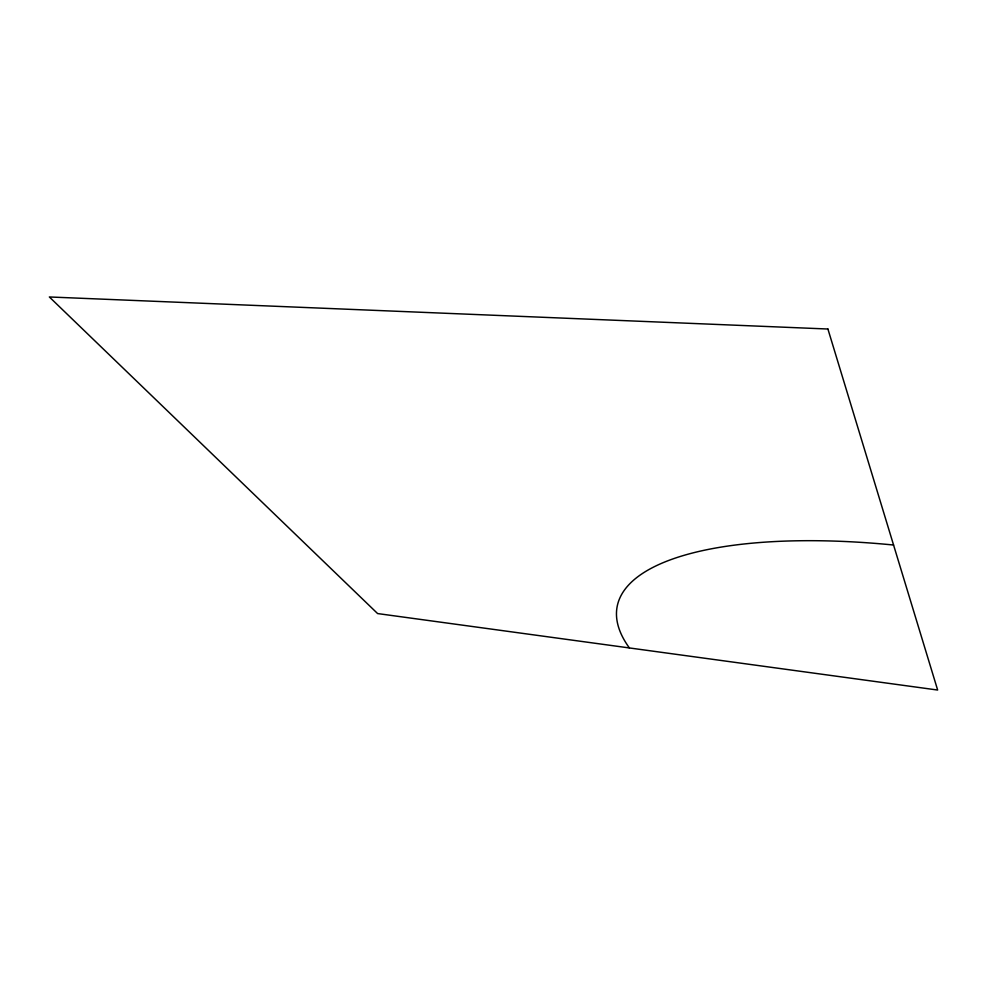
<?xml version="1.0" encoding="UTF-8"?>
<svg xmlns="http://www.w3.org/2000/svg" width="987" height="987" viewBox="0 0 987 987"><rect width="100%" height="100%" fill="white"/><g stroke="black" fill="none" stroke-linecap="round" stroke-linejoin="round"><path stroke-width="1.48" d="M629.41 647.953A351.335 115.874 10.7 0 1 893.568 545.021M827.908 329.016L49.35 296.964L377.614 613.569L937.65 690.036L827.908 329.016"/></g></svg>
